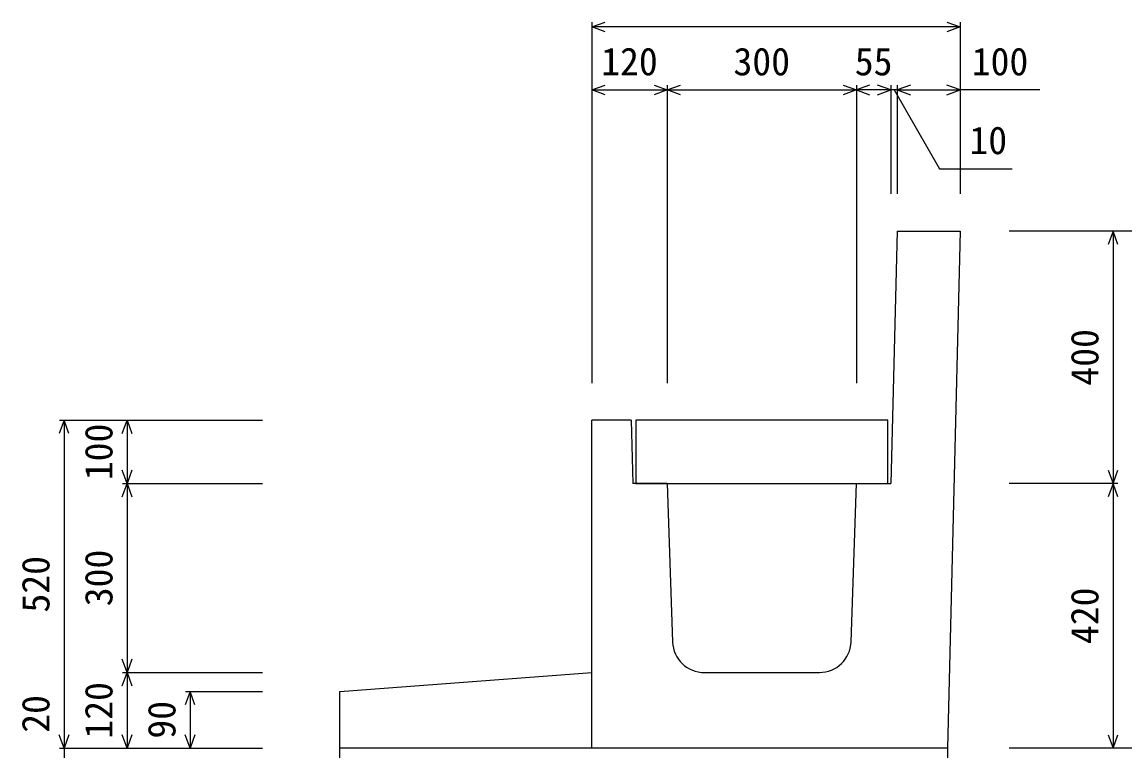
# Model space of a CAD drawing. Units: millimetres, scale not verified. Extents: x -16800 to 16800, y -5940 to 5940.
# Drawn here: x 1198 to 2949, y 1 to 1157 of the extents above; entities that cross this region are included whole.
import ezdxf
from ezdxf.enums import TextEntityAlignment as Align

# ---------------------------------------------------------------- set-up
doc = ezdxf.new("R2010")
doc.units = ezdxf.units.MM
doc.header["$LTSCALE"] = 20
for name, color, linetype, lineweight in [('0-0_DIM', 7, 'Continuous', 25), ('0-2_HATCH', 6, 'Continuous', 25), ('0-5_OUTLINE', 3, 'Continuous', 25)]:
    doc.layers.add(name, color=color, linetype=linetype, lineweight=lineweight)
doc.styles.add('ＭＳ ゴシック', font='')
doc.styles.get('ＭＳ ゴシック').set_extended_font_data('MS Gothic')

msp = doc.modelspace()

# ---------------------------------------------------------------- linework, layer by layer
at = {"layer": '0-0_DIM'}
for p, q in [((2102.6, 1156.99), (2102.6, 584.49)), ((2687.6, 1156.99), (2687.6, 884.49)), ((2687.6, 1149.49), (2102.6, 1149.49)), ((2222.6, 1056.99), (2222.6, 584.49)), ((2522.6, 1056.99), (2522.6, 584.49)), ((2577.6, 1056.99), (2577.6, 884.49)), ((2587.6, 1056.99), (2587.6, 884.49)), ((2102.6, 1049.49), (2222.6, 1049.49)), ((2222.6, 1049.49), (2522.6, 1049.49)), ((2587.6, 1049.49), (2687.6, 1049.49)), ((2813.97, 1049.49), (2687.6, 1049.49)), ((3037.6, 825.37), (2765.1, 825.37)), ((2930.1, 825.37), (2930.1, 425.37)), ((1257.6, 525.37), (1580.1, 525.37)), ((1265.1, 525.37), (1265.1, 5.37)), ((1365.1, 525.37), (1365.1, 425.37)), ((1357.6, 425.37), (1580.1, 425.37)), ((1365.1, 425.37), (1365.1, 125.37)), ((2937.6, 425.37), (2765.1, 425.37)), ((2930.1, 425.37), (2930.1, 5.37)), ((1357.6, 125.37), (1580.1, 125.37)), ((1365.1, 125.37), (1365.1, 5.37)), ((1457.6, 95.37), (1580.1, 95.37)), ((1465.1, 95.37), (1465.1, 5.37)), ((1257.6, 5.37), (1580.1, 5.37)), ((3037.6, 5.37), (2765.1, 5.37))]:
    msp.add_line(p, q, dxfattribs=at)
for points in [[(2123.75, 1141.79), (2102.6, 1149.49), (2123.75, 1157.18)], [(2666.46, 1157.18), (2687.6, 1149.49), (2666.46, 1141.79)], [(2123.75, 1041.79), (2102.6, 1049.49), (2123.75, 1057.18)], [(2201.46, 1057.18), (2222.6, 1049.49), (2201.46, 1041.79)], [(2243.75, 1041.79), (2222.6, 1049.49), (2243.75, 1057.18)], [(2501.46, 1057.18), (2522.6, 1049.49), (2501.46, 1041.79)], [(2543.75, 1057.18), (2522.6, 1049.49), (2543.75, 1041.79)], [(2556.46, 1041.79), (2577.6, 1049.49), (2556.46, 1057.18)], [(2608.75, 1057.18), (2587.6, 1049.49), (2608.75, 1041.79)], [(2666.46, 1041.79), (2687.6, 1049.49), (2666.46, 1057.18)], [(2587.6, 1049.49), (2577.6, 1049.49), (2522.6, 1049.49)], [(2582.6, 1049.49), (2654.78, 924.48), (2769.69, 924.48)], [(2937.8, 804.22), (2930.1, 825.37), (2922.41, 804.22)], [(1272.8, 504.22), (1265.1, 525.37), (1257.41, 504.22)], [(1357.41, 504.22), (1365.1, 525.37), (1372.8, 504.22)], [(1372.8, 446.51), (1365.1, 425.37), (1357.41, 446.51)], [(2922.41, 446.51), (2930.1, 425.37), (2937.8, 446.51)], [(1357.41, 404.22), (1365.1, 425.37), (1372.8, 404.22)], [(2937.8, 404.22), (2930.1, 425.37), (2922.41, 404.22)], [(1372.8, 146.51), (1365.1, 125.37), (1357.41, 146.51)], [(1357.41, 104.22), (1365.1, 125.37), (1372.8, 104.22)], [(1472.8, 74.22), (1465.1, 95.37), (1457.41, 74.22)], [(1272.8, 26.51), (1265.1, 5.37), (1257.41, 26.51)], [(1372.8, 26.51), (1365.1, 5.37), (1357.41, 26.51)], [(1472.8, 26.51), (1465.1, 5.37), (1457.41, 26.51)], [(2922.41, 26.51), (2930.1, 5.37), (2937.8, 26.51)], [(1265.1, 5.37), (1265.1, -14.63), (1265.1, -114.63)]]:
    msp.add_lwpolyline(points, dxfattribs=at)
at = {"layer": '0-2_HATCH'}
msp.add_lwpolyline([(2172.6, 525.37), (2172.6, 425.37), (2572.6, 425.37), (2572.6, 525.37)], close=True, dxfattribs=at)
at = {"layer": '0-5_OUTLINE'}
for p, q in [((2587.6, 825.37), (2577.6, 425.37)), ((2587.6, 825.37), (2687.6, 825.37)), ((2687.6, 825.37), (2667.1, 5.37)), ((2165.1, 525.37), (2102.6, 525.37)), ((2102.6, 5.37), (2102.6, 525.37)), ((2165.1, 525.37), (2167.6, 425.37)), ((2222.6, 425.37), (2167.6, 425.37)), ((2222.6, 425.37), (2230.99, 173.7)), ((2280.97, 125.37), (2464.24, 125.37)), ((2667.1, 5.37), (1702.6, 5.37)), ((2667.1, 5.37), (2667.1, -14.63))]:
    msp.add_line(p, q, dxfattribs=at)
for points in [[(2514.22, 173.7), (2522.6, 425.37), (2577.6, 425.37)], [(1702.6, -14.63), (1702.6, 95.37), (2102.6, 125.37)]]:
    msp.add_lwpolyline(points, dxfattribs=at)
for centre, start, end in [((2280.97, 175.37), 182.02139, 270.77773), ((2464.24, 175.37), 269.56623, 358.41595)]:
    msp.add_arc(centre, 50, start, end, dxfattribs=at)

# ---------------------------------------------------------------- texts
at = {"layer": '0-0_DIM', "style": 'ＭＳ ゴシック'}
for s, p in [('120', (2117.6, 1059.49)), ('300', (2327.6, 1059.49)), ('55', (2520.1, 1059.49)), ('100', (2705.76, 1059.49)), ('10', (2702.11, 934.48))]:
    msp.add_text(s, height=43.99, dxfattribs=at).set_placement(p, align=Align.BOTTOM_LEFT)
for s, p in [('400', (2920.1, 580.37)), ('100', (1355.1, 430.37)), ('300', (1355.1, 230.37)), ('520', (1255.1, 220.37)), ('420', (2920.1, 170.37)), ('120', (1355.1, 20.37)), ('20', (1255.1, 29.68)), ('90', (1455.1, 20.37))]:
    msp.add_text(s, height=43.99, rotation=90, dxfattribs=at).set_placement(p, align=Align.BOTTOM_LEFT)

doc.saveas('drawing.dxf')
